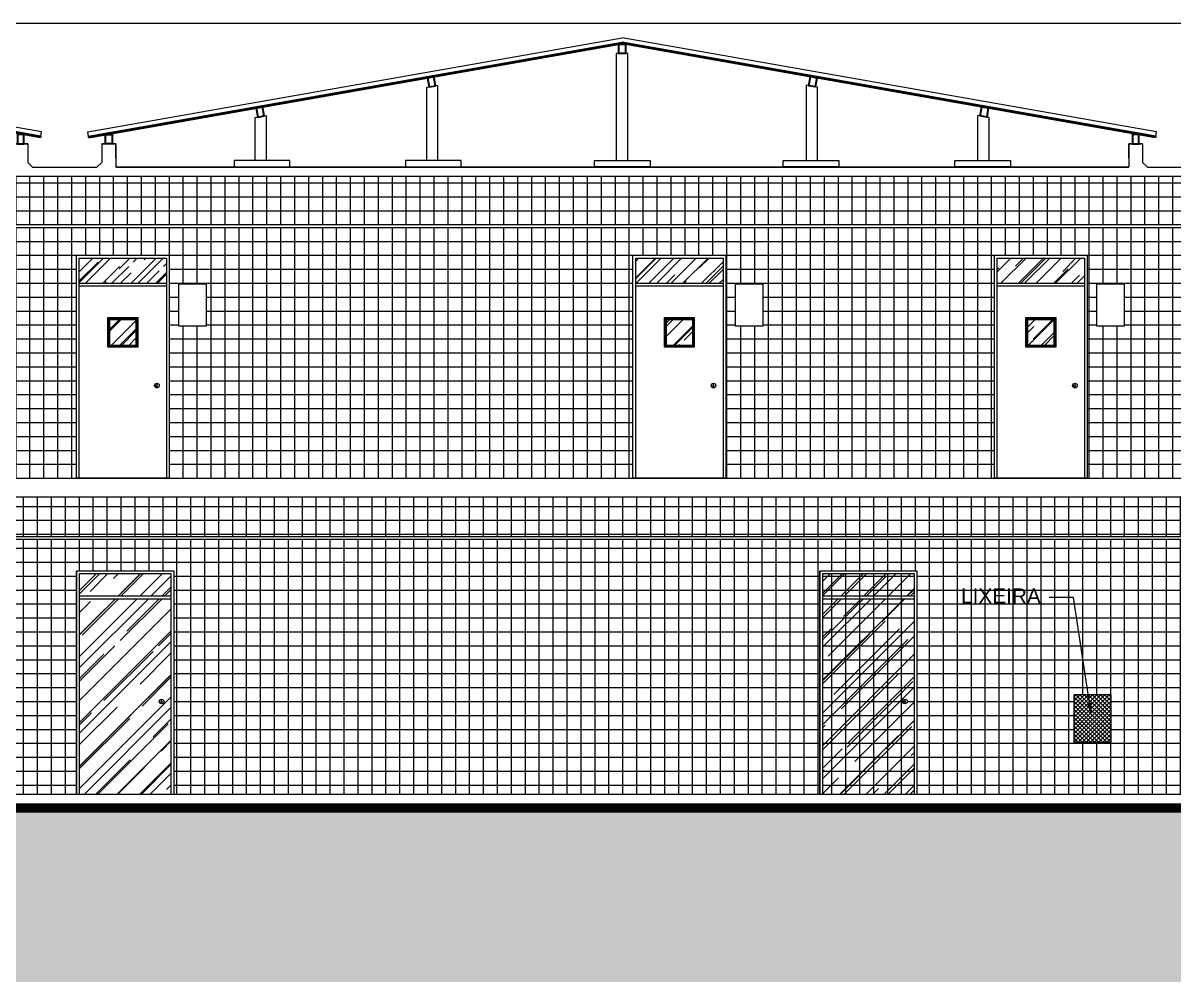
# Model space of a CAD drawing. Header units: metres. Extents: x 2362 to 4220, y 91 to 382.
# Drawn here: x 3264.49 to 3276.87, y 116.22 to 126.54 of the extents above; entities that cross this region are included whole.
import ezdxf
from ezdxf import colors
from ezdxf.entities.mleader import LeaderData, LeaderLine
from ezdxf.math import Vec2, Vec3

# ---------------------------------------------------------------- set-up
doc = ezdxf.new("R2010")
doc.units = ezdxf.units.M
doc.header["$LTSCALE"] = 5
doc.header["$MEASUREMENT"] = 0
doc.layers.add('ESQUADRIAS', color=3, linetype='Continuous', lineweight=35)
doc.layers.add('HACH', color=251, linetype='Continuous', lineweight=5)
for name, color, linetype in [('HACHURA', 251, 'Continuous'), ('PENA 0.1', 1, 'Continuous'), ('PENA 0.15', 7, 'Continuous'), ('PENA 01', 1, 'Continuous'), ('PENA 02', 2, 'Continuous'), ('PENA 03', 3, 'Continuous'), ('PENA 06', 6, 'Continuous'), ('TXT ESPECIFICAÇÕES', 7, 'Continuous')]:
    doc.layers.add(name, color=color, linetype=linetype)
doc.styles.get("Standard").update_dxf_attribs({"font": 'arial.ttf'})
pattern_1 = [(45, (3199.2511, 158.59801), (0.16970563, 0.45254834), [3, -0.4, 1, -0.2]), (45, (3199.3685, 158.85682), (-0.32951176, 0.04666905), [0.6, -0.066, 1.2, -0.15]), (45, (3199.20161, 158.78893), (0.640638744, 0.83014336), [1.6, -0.28, 0.8, -0.2])]

# ---------------------------------------------------------------- blocks, each defined once
blk = doc.blocks.new('dsfdf')
at = {"layer": 'HACH'}
h = blk.add_hatch(dxfattribs=at)
h.set_pattern_fill('AR-RROOF,_O', color=256, scale=0.25, angle=45, double=1)
h.set_pattern_definition([(45, (-17.395, 0), (0.212132, 0.5656854), [3.75, -0.5, 1.25, -0.25]), (45, (-17.24828, 0.3235), (-0.41189, 0.0583363), [0.75, -0.0825, 1.5, -0.1875]), (45, (-17.45687, 0.23865), (0.8007984, 1.0376792), [2, -0.35, 1, -0.25])])
h.paths.add_polyline_path([(0.03, 2.37), (1.02, 2.37), (1.02, 2.13), (0.03, 2.13)])
h.paths.add_polyline_path([(0.03, 2.1), (1.02, 2.1), (1.02, 0), (0.03, 0)])
h.paths.add_polyline_path([(0.891, 0.997, 0.198821), (0.899, 0.982, 0.617475), (0.941, 0.997, 1)], flags=16)
h.paths.add_polyline_path([(0.914, 0.999), (0.913, 0.987), (0.92, 0.987), (0.918, 0.999, 4.501528)], flags=0)
at = {"layer": 'PENA 0.1', "ltscale": 1.5}
for p, q in [((0.894, 1.005), (0.897, 1.004)), ((0.914, 0.999), (0.913, 0.987)), ((0.918, 0.999), (0.92, 0.987)), ((0.92, 0.987), (0.913, 0.987))]:
    blk.add_line(p, q, dxfattribs=at)
blk.add_circle((0.916, 0.997), 0.025, dxfattribs=at)
for centre, radius, start, end in [((0.916, 0.997), 0.023, 159.8603, 222.7566), ((0.921, 0.995), 0.0258, 158.8722, 210.7282), ((0.916, 1.003), 0.0045, 295.0494, 244.9506)]:
    blk.add_arc(centre, radius, start, end, dxfattribs=at)
at = {"layer": 'PENA 01'}
for p, q in [((1.05, 2.4), (0, 2.4)), ((0, 0), (0, 2.4)), ((1.05, 0), (1.05, 2.4)), ((1.02, 2.13), (0.03, 2.13)), ((1.02, 2.1), (0.03, 2.1)), ((0, 0), (1.05, 0))]:
    blk.add_line(p, q, dxfattribs=at)
for points in [[(1.05, 0), (1.05, 2.4), (0, 2.4), (0, 0)], [(1.02, 0), (1.02, 2.37), (0.03, 2.37), (0.03, 0)]]:
    blk.add_lwpolyline(points, dxfattribs=at)
blk = doc.blocks.new('portacomvisorVIS')
at = {"layer": 'HACHURA', "ltscale": 1.5}
h = blk.add_hatch(dxfattribs=at)
h.set_pattern_fill('AR-RROOF', color=256, scale=0.2, angle=45, style=0, double=1)
h.set_pattern_definition(pattern_1)
h.paths.add_polyline_path([(3443.006, 207.251), (3443.006, 207.521), (3443.946, 207.521), (3443.946, 207.251)])
h = blk.add_hatch(dxfattribs=at)
h.set_pattern_fill('AR-RROOF', color=256, scale=0.2, angle=45, style=0, double=1)
h.set_pattern_definition(pattern_1)
h.paths.add_polyline_path([(3443.336, 206.581), (3443.336, 206.861), (3443.616, 206.861), (3443.616, 206.581)])
at = {"layer": 'PENA 0.1', "ltscale": 1.5}
for p, q in [((3442.976, 205.151), (3442.976, 207.551)), ((3442.976, 207.551), (3443.976, 207.551)), ((3443.006, 207.521), (3443.946, 207.521)), ((3443.006, 205.151), (3443.006, 207.521)), ((3443.946, 207.521), (3443.946, 205.151)), ((3443.976, 207.551), (3443.976, 205.151)), ((3443.006, 207.251), (3443.946, 207.251)), ((3443.006, 207.221), (3443.946, 207.221)), ((3443.336, 206.861), (3443.316, 206.881)), ((3443.616, 206.861), (3443.636, 206.881)), ((3443.336, 206.581), (3443.316, 206.561)), ((3443.636, 206.561), (3443.616, 206.581)), ((3443.821, 206.156), (3443.824, 206.155)), ((3443.841, 206.15), (3443.839, 206.138)), ((3443.846, 206.138), (3443.839, 206.138)), ((3443.844, 206.15), (3443.846, 206.138)), ((3443.006, 205.151), (3442.976, 205.151)), ((3443.946, 205.151), (3443.006, 205.151)), ((3443.976, 205.151), (3443.946, 205.151))]:
    blk.add_line(p, q, dxfattribs=at)
for points in [[(3444.376, 206.791), (3444.376, 207.241), (3444.076, 207.241), (3444.076, 206.791)], [(3443.636, 206.561), (3443.316, 206.561), (3443.316, 206.881), (3443.636, 206.881)], [(3443.626, 206.571), (3443.326, 206.571), (3443.326, 206.871), (3443.626, 206.871)], [(3443.616, 206.581), (3443.336, 206.581), (3443.336, 206.861), (3443.616, 206.861)]]:
    blk.add_lwpolyline(points, close=True, dxfattribs=at)
blk.add_circle((3443.843, 206.149), 0.025, dxfattribs=at)
for centre, radius, start, end in [((3443.843, 206.149), 0.023, 159.8603, 222.7566), ((3443.848, 206.146), 0.0258, 158.8722, 210.7282), ((3443.843, 206.154), 0.0045, 295.0494, 244.9506)]:
    blk.add_arc(centre, radius, start, end, dxfattribs=at)
blk = doc.blocks.new('cortetelh')
at = {"layer": 'ESQUADRIAS'}
for p, q in [((3169.192, 125.317), (3174.935, 126.329)), ((3169.194, 125.307), (3174.935, 126.319)), ((3180.677, 125.317), (3174.935, 126.329)), ((3180.675, 125.307), (3174.935, 126.319)), ((3169.192, 125.317), (3169.194, 125.307)), ((3180.677, 125.317), (3180.675, 125.307))]:
    blk.add_line(p, q, dxfattribs=at)
for points in [[(3174.9, 126.312), (3174.97, 126.312), (3174.97, 126.212), (3174.9, 126.212)], [(3172.909, 125.962), (3172.84, 125.95), (3172.857, 125.851), (3172.926, 125.864)], [(3176.961, 125.962), (3177.029, 125.95), (3177.012, 125.851), (3176.943, 125.864)], [(3171.063, 125.637), (3170.995, 125.624), (3171.012, 125.526), (3171.081, 125.538)], [(3178.806, 125.637), (3178.875, 125.624), (3178.858, 125.526), (3178.789, 125.538)], [(3169.374, 125.339), (3169.444, 125.339), (3169.444, 125.239), (3169.374, 125.239)], [(3180.496, 125.339), (3180.426, 125.339), (3180.426, 125.239), (3180.496, 125.239)]]:
    blk.add_lwpolyline(points, close=True, dxfattribs=at)
at = {"layer": 'PENA 01', "ltscale": 1.5}
for p, q in [((3169.184, 125.366), (3174.935, 126.38)), ((3180.686, 125.366), (3174.935, 126.38)), ((3174.875, 125.059), (3174.875, 126.212)), ((3174.995, 126.212), (3174.875, 126.212)), ((3174.995, 125.059), (3174.995, 126.212)), ((3172.832, 125.847), (3172.952, 125.868)), ((3172.952, 125.059), (3172.952, 125.868)), ((3176.918, 125.059), (3176.918, 125.868)), ((3177.038, 125.847), (3176.918, 125.868)), ((3172.832, 125.059), (3172.832, 125.847)), ((3177.038, 125.059), (3177.038, 125.847)), ((3170.986, 125.521), (3171.106, 125.543)), ((3170.986, 125.059), (3170.986, 125.521)), ((3171.106, 125.059), (3171.106, 125.543)), ((3178.763, 125.059), (3178.763, 125.543)), ((3178.883, 125.521), (3178.763, 125.543)), ((3178.883, 125.059), (3178.883, 125.521))]:
    blk.add_line(p, q, dxfattribs=at)
for points in [[(3169.192, 125.317), (3169.184, 125.366)], [(3180.677, 125.317), (3180.686, 125.366)]]:
    blk.add_lwpolyline(points, dxfattribs=at)
for points in [[(3171.357, 125.059), (3170.757, 125.059), (3170.757, 124.989), (3171.357, 124.989)], [(3173.202, 125.059), (3172.602, 125.059), (3172.602, 124.989), (3173.202, 124.989)], [(3174.635, 125.059), (3175.235, 125.059), (3175.235, 124.989), (3174.635, 124.989)], [(3176.667, 125.059), (3177.267, 125.059), (3177.267, 124.989), (3176.667, 124.989)], [(3178.513, 125.059), (3179.113, 125.059), (3179.113, 124.989), (3178.513, 124.989)]]:
    blk.add_lwpolyline(points, close=True, dxfattribs=at)
at = {"layer": 'PENA 06', "ltscale": 1.5}
for p, q in [((3169.334, 125.239), (3169.334, 125.039)), ((3169.334, 125.239), (3169.334, 125.139)), ((3169.484, 125.239), (3169.484, 125.089)), ((3169.484, 125.089), (3169.484, 125.239)), ((3180.386, 125.239), (3180.386, 125.089)), ((3180.386, 125.089), (3180.386, 125.239)), ((3180.536, 125.239), (3180.536, 125.039)), ((3180.536, 125.239), (3180.536, 125.139)), ((3169.284, 124.989), (3169.334, 125.039)), ((3180.586, 124.989), (3180.536, 125.039))]:
    blk.add_line(p, q, dxfattribs=at)
at = {"layer": 'PENA 06'}
blk.add_line((3169.484, 124.989), (3180.386, 124.989), dxfattribs=at)
at = {"layer": 'PENA 06', "ltscale": 1.5}
for points in [[(3169.334, 125.239), (3169.484, 125.239), (3169.484, 124.989)], [(3169.484, 125.089), (3169.484, 125.239), (3169.334, 125.239)], [(3180.536, 125.239), (3180.386, 125.239), (3180.386, 124.989)], [(3180.386, 125.089), (3180.386, 125.239), (3180.536, 125.239)]]:
    blk.add_lwpolyline(points, dxfattribs=at)

msp = doc.modelspace()

# ---------------------------------------------------------------- hatches: boundary and pattern name
at = {"layer": 'HACH'}
h = msp.add_hatch(dxfattribs=at)
h.set_pattern_fill('_USER,_O', color=256, scale=0.15, double=1, pattern_type=0)
h.set_pattern_definition([(0, (3248.81087, 124.36861), (0, 0.15), []), (90, (3248.81087, 124.36861), (-0.15, 9e-18), [])])
h.paths.add_polyline_path([(3288.8609, 124.8886), (3248.8109, 124.8886), (3248.8109, 124.3686), (3288.8609, 124.3686)])
h = msp.add_hatch(dxfattribs=at)
h.set_pattern_fill('_USER,_O', color=256, scale=0.15, double=1, pattern_type=0)
h.set_pattern_definition([(0, (3248.81087, 121.63861), (0, 0.15), []), (90, (3248.81087, 121.63861), (-0.15, 9e-18), [])])
h.paths.add_polyline_path([(3266.4609, 123.2786), (3266.1609, 123.2786), (3266.1609, 123.7286), (3266.4609, 123.7286)], flags=16)
h.paths.add_polyline_path([(3272.1509, 123.2786), (3272.1509, 123.7286), (3272.4509, 123.7286), (3272.4509, 123.2786)], flags=16)
h.paths.add_polyline_path([(3276.0409, 123.2786), (3276.0409, 123.7286), (3276.3409, 123.7286), (3276.3409, 123.2786)], flags=16)
h.paths.add_polyline_path([(3278.1609, 123.2786), (3278.1609, 123.7286), (3278.4609, 123.7286), (3278.4609, 123.2786)], flags=16)
h.paths.add_polyline_path([(3256.3609, 123.2786), (3256.0609, 123.2786), (3256.0609, 123.7286), (3256.3609, 123.7286)], flags=16)
h.paths.add_polyline_path([(3250.4609, 123.2786), (3250.1609, 123.2786), (3250.1609, 123.7286), (3250.4609, 123.7286)], flags=16)
h.paths.add_polyline_path([(3284.3909, 123.2786), (3284.3909, 123.7286), (3284.6909, 123.7286), (3284.6909, 123.2786)], flags=16)
h.paths.add_polyline_path([(3289.0609, 124.0886), (3288.8609, 124.0886), (3288.8609, 124.3386), (3248.8109, 124.3386), (3248.8109, 121.6386), (3249.0609, 121.6386), (3249.0609, 124.0386), (3250.0609, 124.0386), (3250.0609, 121.6386), (3254.9609, 121.6386), (3254.9609, 124.0386), (3255.9609, 124.0386), (3255.9609, 121.6386), (3265.0609, 121.6386), (3265.0609, 124.0386), (3266.0609, 124.0386), (3266.0609, 121.6386), (3271.0509, 121.6386), (3271.0509, 124.0386), (3272.0509, 124.0386), (3272.0509, 121.6386), (3274.9409, 121.6386), (3274.9409, 124.0386), (3275.9409, 124.0386), (3275.9409, 121.6386), (3277.0609, 121.6386), (3277.0609, 124.0386), (3278.0609, 124.0386), (3278.0609, 121.6386), (3283.2909, 121.6386), (3283.2909, 124.0386), (3284.2909, 124.0386), (3284.2909, 121.6386), (3289.0609, 121.6386)])
h = msp.add_hatch(dxfattribs=at)
h.set_pattern_fill('_USER,_O', color=256, scale=0.15, double=1, pattern_type=0)
h.set_pattern_definition([(0, (6891.3424, 619.18567), (0, 0.15), []), (90, (6891.3424, 619.18567), (-0.15, 9e-18), [])])
h.paths.add_polyline_path([(3253.0609, 120.6386), (3254.1109, 120.6386), (3254.1109, 118.2386), (3254.9953, 118.2386), (3254.9953, 120.9786), (3248.8109, 120.9786), (3248.8109, 118.2386), (3249.0609, 118.2386), (3249.0609, 120.6386), (3250.1109, 120.6386), (3250.1109, 118.2386), (3253.0609, 118.2386)])
h.paths.add_polyline_path([(3254.9953, 121.4386), (3248.8109, 121.4386), (3248.8109, 121.0086), (3254.9953, 121.0086)])
h.paths.add_polyline_path([(3269.7453, 121.4386), (3254.9953, 121.4386), (3254.9953, 121.0086), (3269.7453, 121.0086)])
h.paths.add_polyline_path([(3259.7609, 120.6386), (3260.8109, 120.6386), (3260.8109, 118.2386), (3261.0609, 118.2386), (3261.0609, 120.6386), (3262.1109, 120.6386), (3262.1109, 118.2386), (3265.0609, 118.2386), (3265.0609, 120.6386), (3266.1109, 120.6386), (3266.1109, 118.2386), (3269.7453, 118.2386), (3269.7453, 120.9786), (3254.9953, 120.9786), (3254.9953, 118.2386), (3259.7609, 118.2386)])
h.paths.add_polyline_path([(3282.5483, 120.9786), (3269.7453, 120.9786), (3269.7453, 118.2386), (3282.5483, 118.2386)])
h.paths.add_polyline_path([(3273.9998, 119.2258), (3273.954, 119.2258, 0.2383884), (3273.9714, 119.2114), (3273.9717, 119.2134, -0.4504875), (3273.9553, 119.2437, -0.3690399), (3273.9788, 119.2372), (3273.9824, 119.2114, 0.2383884)], flags=16)
h.paths.add_polyline_path([(3275.7972, 119.3086), (3276.1972, 119.3086), (3276.1972, 118.7986), (3275.7972, 118.7986)], flags=0)
h.paths.add_polyline_path([(3277.9998, 119.2258), (3277.954, 119.2258, 0.2383884), (3277.9714, 119.2114), (3277.9717, 119.2134, -0.4504875), (3277.9553, 119.2437, -0.3690399), (3277.9788, 119.2372), (3277.9824, 119.2114, 0.2383884)], flags=16)
h.paths.add_polyline_path([(3282.5483, 121.4386), (3269.7453, 121.4386), (3269.7453, 121.0086), (3282.5483, 121.0086)])
edge = h.paths.add_edge_path(flags=16)
edge.add_line((3278.0809, 120.3386), (3277.0909, 120.3386))
edge = h.paths.add_edge_path(flags=16)
edge.add_line((3278.0809, 120.3686), (3277.0909, 120.3686))
edge = h.paths.add_edge_path(flags=16)
edge.add_line((3278.1109, 120.6386), (3277.0609, 120.6386))
edge = h.paths.add_edge_path(flags=17)
edge.add_line((3278.1109, 118.2386), (3278.1109, 120.6386))
edge = h.paths.add_edge_path(flags=17)
edge.add_line((3277.0609, 118.2386), (3277.0609, 120.6386))
edge = h.paths.add_edge_path()
edge.add_line((3278.1109, 118.2386), (3278.1109, 120.6386))
edge.add_line((3278.1109, 120.6386), (3277.0609, 120.6386))
edge.add_line((3277.0609, 120.6386), (3277.0609, 118.2386))
edge = h.paths.add_edge_path(flags=17)
edge.add_line((3278.0809, 118.2386), (3278.0809, 120.6086))
edge.add_line((3278.0809, 120.6086), (3277.0909, 120.6086))
edge.add_line((3277.0909, 120.6086), (3277.0909, 118.2386))
edge = h.paths.add_edge_path(flags=16)
edge.add_arc((3277.9769, 119.2358), 0.025, 0, 360)
edge = h.paths.add_edge_path(flags=0)
edge.add_arc((3277.9769, 119.2413), 0.0045, 295.04938, 604.95062)
edge = h.paths.add_edge_path(flags=0)
edge.add_line((3277.9804, 119.2258), (3277.9734, 119.2258))
edge = h.paths.add_edge_path(flags=0)
edge.add_line((3277.975, 119.2372), (3277.9734, 119.2258))
edge = h.paths.add_edge_path(flags=0)
edge.add_line((3277.9788, 119.2372), (3277.9804, 119.2258))
edge = h.paths.add_edge_path(flags=0)
edge.add_arc((3277.9822, 119.2334), 0.0258, 158.87219, 210.72822)
edge = h.paths.add_edge_path(flags=0)
edge.add_arc((3277.9769, 119.2358), 0.023, 159.86031, 222.75663)
edge = h.paths.add_edge_path(flags=0)
edge.add_line((3277.9553, 119.2437), (3277.9581, 119.2427))
edge = h.paths.add_edge_path(flags=17)
edge.add_line((3277.0609, 118.2386), (3278.1109, 118.2386))
edge = h.paths.add_edge_path(flags=16)
edge.add_line((3274.0809, 120.3386), (3273.0909, 120.3386))
edge = h.paths.add_edge_path(flags=16)
edge.add_line((3274.0809, 120.3686), (3273.0909, 120.3686))
edge = h.paths.add_edge_path(flags=16)
edge.add_line((3274.1109, 120.6386), (3273.0609, 120.6386))
edge = h.paths.add_edge_path(flags=17)
edge.add_line((3274.1109, 118.2386), (3274.1109, 120.6386))
edge = h.paths.add_edge_path(flags=17)
edge.add_line((3273.0609, 118.2386), (3273.0609, 120.6386))
edge = h.paths.add_edge_path()
edge.add_line((3274.1109, 118.2386), (3274.1109, 120.6386))
edge.add_line((3274.1109, 120.6386), (3273.0609, 120.6386))
edge.add_line((3273.0609, 120.6386), (3273.0609, 118.2386))
edge = h.paths.add_edge_path(flags=17)
edge.add_line((3274.0809, 118.2386), (3274.0809, 120.6086))
edge.add_line((3274.0809, 120.6086), (3273.0909, 120.6086))
edge.add_line((3273.0909, 120.6086), (3273.0909, 118.2386))
edge = h.paths.add_edge_path(flags=16)
edge.add_arc((3273.9769, 119.2358), 0.025, 0, 360)
edge = h.paths.add_edge_path(flags=0)
edge.add_arc((3273.9769, 119.2413), 0.0045, 295.04938, 604.95062)
edge = h.paths.add_edge_path(flags=0)
edge.add_line((3273.9804, 119.2258), (3273.9734, 119.2258))
edge = h.paths.add_edge_path(flags=0)
edge.add_line((3273.975, 119.2372), (3273.9734, 119.2258))
edge = h.paths.add_edge_path(flags=0)
edge.add_line((3273.9788, 119.2372), (3273.9804, 119.2258))
edge = h.paths.add_edge_path(flags=0)
edge.add_arc((3273.9822, 119.2334), 0.0258, 158.87219, 210.72822)
edge = h.paths.add_edge_path(flags=0)
edge.add_arc((3273.9769, 119.2358), 0.023, 159.86031, 222.75663)
edge = h.paths.add_edge_path(flags=0)
edge.add_line((3273.9553, 119.2437), (3273.9581, 119.2427))
edge = h.paths.add_edge_path(flags=17)
edge.add_line((3273.0609, 118.2386), (3274.1109, 118.2386))
h.paths.add_polyline_path([(3275.7972, 118.7986), (3276.1972, 118.7986), (3276.1972, 119.3086), (3275.7972, 119.3086)], flags=16)
h.paths.add_polyline_path([(3288.8109, 121.0086), (3288.8109, 121.4386), (3282.5483, 121.4386), (3282.5483, 121.0086)])
h.paths.add_polyline_path([(3288.8109, 120.8386), (3288.8109, 120.9786), (3282.5483, 120.9786), (3282.5483, 118.2386), (3288.9209, 118.2386), (3288.9209, 120.6386), (3288.8609, 120.6386), (3288.8609, 120.8386)])
at = {"layer": 'PENA 0.15'}
h = msp.add_hatch(dxfattribs=at)
h.set_pattern_fill('ANSI37,_O', color=256, scale=0.25, double=1)
h.set_pattern_definition([(45, (3275.797243, 118.798612), (-0.0220971, 0.0220971), []), (135, (3275.797243, 118.798612), (-0.0220971, -0.0220971), [])])
h.paths.add_polyline_path([(3275.7972, 119.3086), (3275.7972, 118.7986), (3276.1972, 118.7986), (3276.1972, 119.3086)])
at = {"layer": 'PENA 01', "ltscale": 1.5}
h = msp.add_hatch(dxfattribs=at)
h.set_pattern_fill('EARTH', color=256, scale=0.75, angle=45, style=0, double=1)
h.set_pattern_definition([(45, (3148.04437, 115.31861), (3e-17, 0.26516504), [0.1875, -0.1875]), (45, (3147.99466, 115.36833), (3e-17, 0.26516504), [0.1875, -0.1875]), (45, (3147.94494, 115.41805), (3e-17, 0.26516504), [0.1875, -0.1875]), (135, (3147.94494, 115.4512), (-0.26516504, 6e-17), [0.1875, -0.1875]), (135, (3147.99466, 115.50091), (-0.26516504, 6e-17), [0.1875, -0.1875]), (135, (3148.04437, 115.55063), (-0.26516504, 6e-17), [0.1875, -0.1875])])
h.paths.add_polyline_path([(3148.8661, 117.1686), (3148.8661, 116.2166), (3297.6724, 116.2166), (3297.6724, 117.0686), (3294.9221, 117.0686), (3294.8774, 117.1133), (3293.5213, 117.5471), (3292.3336, 117.7651), (3290.9709, 117.9141), (3290.9709, 117.9486), (3288.8609, 117.9486), (3288.8609, 118.0886), (3157.0109, 118.0886), (3157.0109, 117.9286), (3154.8474, 117.9286), (3154.8474, 117.9085), (3154.0339, 117.7264), (3153.454, 117.6381), (3152.4994, 117.4573), (3150.9474, 117.2291), (3150.9474, 117.1686)])

# ---------------------------------------------------------------- linework, layer by layer
at = {"layer": 'PENA 0.15'}
msp.add_lwpolyline([(3275.7972, 118.7986), (3276.1972, 118.7986), (3276.1972, 119.3086), (3275.7972, 119.3086)], close=True, dxfattribs=at)
at = {"layer": 'PENA 01'}
msp.add_line((3222.7409, 126.5386), (3288.8609, 126.5386), dxfattribs=at)
at = {"layer": 'PENA 02', "const_width": 0.1}
msp.add_lwpolyline([(3297.6724, 117.0686), (3294.9221, 117.0686), (3294.8774, 117.1133), (3293.5213, 117.5471), (3292.3336, 117.7651), (3290.9709, 117.9141), (3290.9709, 117.9486), (3288.8609, 117.9486), (3288.8609, 118.0886), (3157.0109, 118.0886), (3157.0109, 117.9286), (3156.8109, 117.9286), (3154.8474, 117.9286), (3154.8474, 117.9085), (3154.0339, 117.7264), (3153.454, 117.6381), (3152.4994, 117.4573), (3150.9474, 117.2291), (3150.9474, 117.1686), (3148.8661, 117.1686)], dxfattribs=at)
at = {"layer": 'PENA 03', "ltscale": 1.5}
for p, q in [((3157.0109, 124.3686), (3288.8609, 124.3686)), ((3157.0109, 124.3386), (3288.8609, 124.3386))]:
    msp.add_line(p, q, dxfattribs=at)
for points in [[(3288.8109, 121.0086), (3157.0109, 121.0086)], [(3288.8109, 120.9786), (3157.0109, 120.9786)]]:
    msp.add_lwpolyline(points, dxfattribs=at)
at = {"layer": 'PENA 06'}
for p, q in [((3157.0109, 124.8886), (3288.8609, 124.8886)), ((3264.5859, 124.9886), (3265.2835, 124.9886)), ((3265.4835, 124.9886), (3276.3859, 124.9886)), ((3276.5859, 124.9886), (3277.2882, 124.9886)), ((3157.0109, 121.6386), (3297.6724, 121.6386)), ((3157.0109, 121.4386), (3288.8109, 121.4386)), ((3156.8609, 118.2386), (3289.0109, 118.2386))]:
    msp.add_line(p, q, dxfattribs=at)

# ---------------------------------------------------------------- block references
at = {"layer": 'PENA 01'}
for name, p in [('cortetelh', (84, 0)), ('cortetelh', (96, 0)), ('portacomvisorVIS', (-177.9156, -83.5127)), ('portacomvisorVIS', (-171.9256, -83.5127)), ('portacomvisorVIS', (-168.0356, -83.5127)), ('dsfdf', (3265.0609, 118.2386)), ('dsfdf', (3273.0609, 118.2386))]:
    msp.add_blockref(name, p, dxfattribs=at)

# ---------------------------------------------------------------- leaders
at = {"layer": 'TXT ESPECIFICAÇÕES', "ltscale": 0.05}
ml = msp.add_multileader_mtext('Standard', dxfattribs=at)
ml.set_content('LIXEIRA', color=256)
ml.set_leader_properties()
ml.build(insert=Vec2(0, 0))
ml.multileader.update_dxf_attribs({"dogleg_length": 0.36, "arrow_head_size": 0.15})
ctx = ml.context
ctx.base_point, ctx.char_height, ctx.arrow_head_size, ctx.landing_gap_size, ctx.plane_origin = Vec3(3274.5081, 120.3565), 0.16, 0.15, 0.09, Vec3(3270.9546, 126.2495)
ctx.text_align_type = 2
notes = []
notes.append((ctx, [(1, (1, 1, 0), (3275.7934, 120.3565), (-1, 0), 0.2642, [(0, [(3275.9854, 119.0745)], 0, [])])]))
ctx.mtext.insert, ctx.mtext.alignment, ctx.mtext.flow_direction = Vec3(3275.4392, 120.4525), 3, 5
for ctx, leaders in notes:
    for number, flags, end, landing, length, lines in leaders:
        leader = LeaderData()
        leader.index, (leader.has_last_leader_line, leader.has_dogleg_vector, leader.attachment_direction) = number, flags
        leader.last_leader_point, leader.dogleg_vector, leader.dogleg_length = Vec3(end), Vec3(landing), length
        for number, points, colour, breaks in lines:
            line = LeaderLine()
            line.index, line.vertices, line.color, line.breaks = number, Vec3.list(points), colors.encode_raw_color(colour), breaks
            leader.lines.append(line)
        ctx.leaders.append(leader)

doc.saveas('drawing.dxf')
